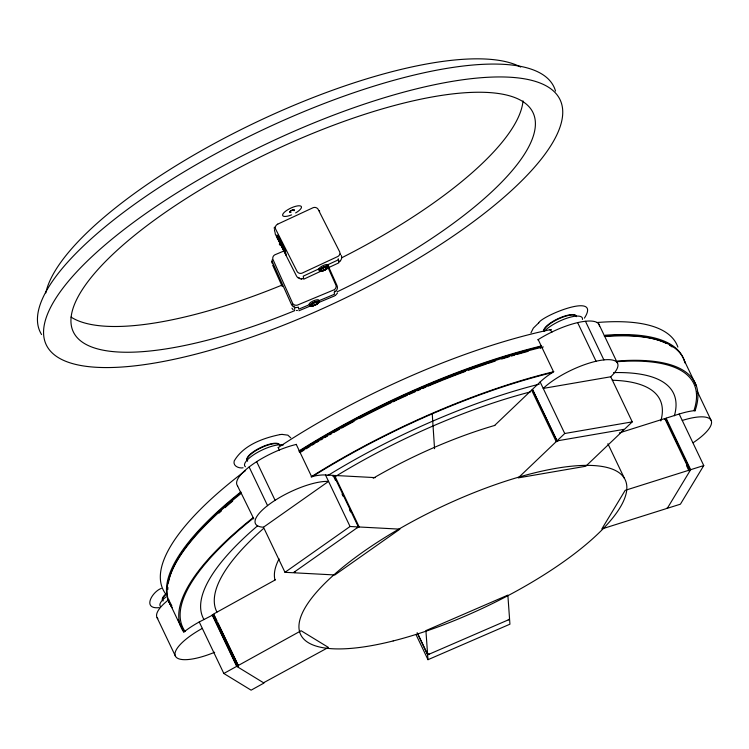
<?xml version="1.0" encoding="UTF-8"?>
<svg xmlns="http://www.w3.org/2000/svg" width="749" height="749" viewBox="0 0 749 749"><rect width="100%" height="100%" fill="white"/><g stroke="black" fill="none" stroke-linecap="round" stroke-linejoin="round"><path stroke-width="1.12" d="M274.256 228.482L274.368 227.116M530.947 332.856L533.363 328.099L538.765 322.819M337.499 293.056L335.271 295.565M584.389 318.156C601.953 291.052 541.967 315.778 538.718 322.856M664.391 419.215L664.775 418.569L689.352 470.1L688.968 470.747L686.459 465.485M695.025 410.583L691.917 410.958A44.94 13.66 -25.5 0 0 679.184 414.028L666.086 418.157L665.692 418.803L690.278 470.335L688.968 470.747M703.76 465.56L690.662 469.689L667.312 508.309L680.41 504.18L703.76 465.56L679.184 414.028M494.509 425.554L531.631 390.107L532.754 389.911L557.331 441.442L556.207 441.638L518.242 477.881L585.765 466.252L623.73 430.001L622.597 430.198L623.374 429.458M538.194 339.597L541.255 346.029L539.907 346.909L540.525 348.191L541.873 347.321L553.548 371.794L550.141 374.032A44.94 13.66 -25.5 0 0 540.151 381.971L532.408 389.368L556.984 440.899L624.497 429.261L632.25 421.865L610.744 376.775A44.94 13.66 -25.5 0 0 600.23 360.4A44.94 13.66 -25.5 0 0 543.231 388.413L610.744 376.775M556.984 440.899L564.737 433.502L632.25 421.865M557.331 441.442L558.108 440.702M168.825 599.574L166.39 601.569A44.94 13.66 -25.5 0 0 157.842 618.665M171.895 606.007L168.619 599.752M161.353 588.368C151.991 591.841 141.973 609.452 159.172 607.654M549.944 330.056L550.534 329.635L551.844 332.397M332.706 476.177L333.792 475.418L358.368 526.94L293.29 572.751L284.985 572.311L263.479 527.221A44.94 13.66 -25.5 0 1 271.091 502.991A44.94 13.66 -25.5 0 1 328.549 481.41L263.479 527.221M375.324 477.628L334.616 475.456L333.53 476.224L335.543 480.427M284.985 572.311L350.055 526.5L358.368 526.94M294.376 571.993L295.209 572.03L294.123 572.798L334.831 574.96L399.9 529.15L359.192 526.987L357.282 527.708M537.782 339.849L540.947 337.902A44.94 13.66 -25.5 0 1 599.537 326.461M178.131 619.704L183.973 631.941L186.847 629.769A44.94 13.66 -25.5 0 1 199.243 621.96L212.576 615.107L237.152 666.638L238.444 665.927L217.875 622.812M238.444 665.927L213.409 614.114L275.51 579.773M212.576 615.107L213.868 614.395L216.873 620.706M223.82 673.482L236.703 666.357L263.994 683.041L251.112 690.166L223.82 673.482L199.243 621.96M237.985 665.646L301.107 630.733L328.408 647.417L263.545 682.76M338.005 259.163L338.548 258.873M278.787 239.315L278.253 239.558L277.954 235.308L279.096 241.225L278.45 237.087M278.253 239.558L277.916 238.894L278.45 238.65M279.293 238.744L279.939 242.882L279.105 238.884L279.639 238.631M279.976 239.296L279.105 238.884M280.135 240.41L280.781 244.548L279.948 240.541L280.482 240.298M285.519 252.619L284.994 252.862L283.843 249.295L282.972 248.874L283.506 248.631L281.287 245.55L280.791 242.208L281.324 241.964M282.13 247.207L281.661 242.629M282.972 248.874L282.476 245.532L283.01 245.288M283.309 249.539L282.813 246.196L283.337 245.953M284.676 250.952L284.152 251.205L283.656 247.863L284.18 247.619M285.023 249.277L284.161 248.865L284.657 252.198M284.152 251.205L283.815 250.541L284.348 250.288M318.896 268.882L303.251 276.166L303.579 278.347A5.29 5 -8.5 0 1 296.538 276.091L275.332 234.222L275.005 232.04A5.29 5 -8.5 0 1 274.508 229.503M327.734 264.772L338.37 259.819L338.688 262A5.29 5 -8.5 0 0 341.198 255.297M303.691 279.208L325.375 269.106M327.444 268.151L338.801 262.862M417.577 633.326L427.604 654.354L428.971 653.765L429.008 654.251M427.988 659.691L427.642 654.841L509.582 619.339L509.929 624.189L427.988 659.691L415.985 634.525M284.751 250.643L274.78 254.838A4.12 3.923 -7 0 0 272.898 259.304L292.672 303.392A4.12 3.923 -7 0 0 297.325 305.124L334.11 289.788A4.12 3.923 -7 0 0 335.983 285.332L327.781 266.944M309.524 304.646L298.682 309.168L298.439 307.146A5.29 5.037 -7 0 1 291.501 304.553L272.149 261.401L272.393 263.423A5.29 5.037 -7 0 1 272.355 259.566M298.87 310.788L312.558 305.086M316.761 303.326L334.663 295.864M619.414 432.875L664.775 418.569M689.352 470.1L625.181 490.342L601.831 528.963L666.001 508.721L667.705 507.663M296.538 444.363L293.299 445.187A44.94 13.66 -25.5 0 0 236.946 484.856L237.564 485.886M279.527 450.411L278.207 447.649L278.694 447.574M280.379 434.523C263.255 437.978 243.313 445.14 234.194 461C232.705 466.093 239.025 468.602 243.116 467.797M282.045 434.401L287.878 435.16L290.762 437.856M280.304 434.532L282.13 434.392M296.258 444.438L299.328 450.87L300.733 450.561L301.351 451.844L299.946 452.162L311.612 476.626L314.992 475.905A44.94 13.66 -25.5 0 1 325.478 474.969L333.792 475.418M309.843 304.871L309.094 304.347A5.309 1.554 -24.2 0 1 313.775 300.705A5.309 1.554 -24.2 0 1 318.849 300.274L318.531 300.892L334.475 294.245L334.232 292.222A5.29 5.037 -7 0 0 337.022 285.575L329.195 268.105M253.845 518.945L240.925 492.589A283.122 86.079 -25.5 0 0 168.347 583.096M293.112 309.786L291.96 308.185M240.635 492.318L237.489 485.745M292.213 304.234L292.484 304.749M285.528 250.278L285.865 250.943L285.004 250.522M277.757 236.216L277.42 235.551L277.916 238.894M279.948 240.541L280.285 241.206M280.791 242.208L281.624 246.215M281.633 243.874L282.467 247.872M282.476 245.532L282.813 246.196M283.319 247.198L283.656 247.863M285.435 251.814L276.905 234.98L277.402 238.313L278.113 237.985L277.785 235.804M285.837 254.529L284.686 248.612M684.633 361.271L696.308 385.744M697.179 391.156L711.119 420.395A44.94 13.66 -25.5 0 1 693.171 442.706M666.086 418.157L690.662 469.689M598.863 324.148L617.288 362.788M585.475 321.312L603.9 359.951M577.657 322.66L596.082 361.299M607.888 443.726L624.441 478.424M540.151 381.971L564.737 433.502M531.631 390.107L556.207 441.638M417.109 632.755L427.642 654.841M334.616 475.456L359.192 526.987M342.059 494.097L343.061 496.203M349.586 509.872L350.588 511.979M325.478 474.969L350.055 526.5M256.682 461.721L275.108 500.351M249.145 467.02L267.58 505.659M212.117 614.835L236.703 666.357M168.665 601.016L180.34 625.49M157.103 617.7L175.528 656.339M272.608 265.034L282.279 286.605M285.191 250.391L285.931 255.156M284.348 248.724L284.994 252.862M283.169 246.402L283.815 250.541M508.225 619.929L509.554 618.852L507.859 595.118L425.909 630.611L427.604 654.354M432.239 413.841L434.551 448.688M291.576 214.888A10.374 3.268 -25.5 0 1 283.422 213.278A10.374 3.268 -25.5 0 1 298.851 205.778A10.374 3.268 -25.5 0 1 295.612 212.931M290.163 212.276A2.444 0.777 -25.6 0 1 291.951 210.207A2.444 0.777 -25.6 0 1 294.02 210.591M290.996 212.313A2.444 0.768 -25.5 0 1 290.06 211.564A2.444 0.768 -25.5 0 1 293.074 209.945A2.444 0.768 -25.5 0 1 294.011 210.684M327.669 266.26A5.309 1.676 -26.9 0 0 328.174 265.099L327.407 264.528A5.309 1.676 -26.9 0 0 319.121 268.385L318.606 269.546A5.309 1.676 -26.9 0 0 319.374 270.117M340.383 253.958A4.503 4.251 -8.5 0 1 340.523 254.501M327.313 267.749A4.082 1.292 -26.9 0 1 321.33 270.745A4.082 1.292 -26.9 0 1 322.576 267.899A4.082 1.292 -26.9 0 1 327.706 266.859M339.999 260.942A4.12 3.895 -8.5 0 1 339.672 261.354M339.278 261.71A4.12 3.895 -8.5 0 1 338.848 262.028M299.263 277.692A4.503 4.251 -8.5 0 1 298.757 277.411M301.707 279.021A4.12 3.895 -8.5 0 1 301.164 279.021M319.336 210.675A5.29 5 -8.5 0 1 319.673 211.246M280.8 245.279A10.374 3.043 -25.5 0 1 279.649 243.247M297.437 310.442A4.12 3.923 -7 0 1 296.361 310.461M294.834 310.002A4.12 3.923 -7 0 1 294.385 309.721M294.928 308.551A4.503 4.288 -7 0 1 294.404 308.316M294.151 306.294A4.503 4.288 -7 0 1 293.664 305.985M334.934 290.949A4.503 4.288 -7 0 1 334.447 291.277M41.588 334.55A284.62 86.528 -25.5 0 1 262.028 130.195A284.62 86.528 -25.5 0 1 555.515 91.097M45.811 292.943A269.64 81.978 -25.5 0 1 256.392 122.115A269.64 81.978 -25.5 0 1 520.658 67.045M523.008 100.881A254.66 77.428 -25.5 0 1 341.619 257.825M282.289 284.966A254.66 77.428 -25.5 0 1 71.043 317.08M294.582 310.723A254.66 77.428 -25.5 0 1 99.271 268.048A254.66 77.428 -25.5 0 1 493.657 92.923A254.66 77.428 -25.5 0 1 337.125 291.829M616.549 361.758A283.122 86.079 -25.5 0 1 693.967 410.518M185.162 631.519A283.122 86.079 -25.5 0 1 253.228 518.289M311.762 477.01A283.122 86.079 -25.5 0 1 552.116 372.646M165.398 593.554A284.62 86.528 -25.5 0 1 245.588 470.578M278.141 447.602A284.62 86.528 -25.5 0 1 551.301 329.448M596.869 322.538A284.62 86.528 -25.5 0 1 677.882 347.105M605.211 335.234A284.62 86.528 -25.5 0 1 684.661 362.067M171.54 606.428A284.62 86.528 -25.5 0 1 240.841 491.896M298.804 451.095A284.62 86.528 -25.5 0 1 541.564 345.907M167.832 589.491A283.122 86.079 -25.5 0 1 167.879 587.413M299.469 451.254A283.122 86.079 -25.5 0 1 540.956 346.618M604.265 336.001A283.122 86.079 -25.5 0 1 666.526 343.529M669.475 345.177A283.122 86.079 -25.5 0 1 672.162 346.965M218.989 513.102A283.122 86.079 -25.5 0 1 221.526 510.79M224.99 507.691A283.122 86.079 -25.5 0 1 232.658 501.109M302.053 451.301A283.122 86.079 -25.5 0 1 304.038 450.065M306.023 448.838A283.122 86.079 -25.5 0 1 310.03 446.385M312.043 445.159A283.122 86.079 -25.5 0 1 314.936 443.417M316.874 442.266A283.122 86.079 -25.5 0 1 318.812 441.105M320.769 439.953A283.122 86.079 -25.5 0 1 322.735 438.802M324.701 437.65A283.122 86.079 -25.5 0 1 327.669 435.937M329.654 434.804A283.122 86.079 -25.5 0 1 331.648 433.662M333.642 432.529A283.122 86.079 -25.5 0 1 339.672 429.158M341.703 428.035A283.122 86.079 -25.5 0 1 353.959 421.397M359.876 418.288A283.122 86.079 -25.5 0 1 390.978 402.793M393.01 401.829A283.122 86.079 -25.5 0 1 397.073 399.929M398.094 399.451A283.122 86.079 -25.5 0 1 407.269 395.247M409.31 394.33A283.122 86.079 -25.5 0 1 415.452 391.605M417.493 390.706A283.122 86.079 -25.5 0 1 420.563 389.368M422.708 388.45A283.122 86.079 -25.5 0 1 425.928 387.074M428.072 386.166A283.122 86.079 -25.5 0 1 442.013 380.417M443.09 379.986A283.122 86.079 -25.5 0 1 465.485 371.373M468.659 370.212A283.122 86.079 -25.5 0 1 486.541 363.948M487.58 363.593A283.122 86.079 -25.5 0 1 495.211 361.084M501.708 359.014A283.122 86.079 -25.5 0 1 509.217 356.711M511.464 356.037A283.122 86.079 -25.5 0 1 514.816 355.054M517.044 354.408A283.122 86.079 -25.5 0 1 528.054 351.356M605.819 336.526A284.62 86.528 -25.5 0 1 685.269 363.349M172.158 607.72A284.62 86.528 -25.5 0 1 241.45 493.179M299.413 452.387A284.62 86.528 -25.5 0 1 543.306 346.927M617.494 360.999A284.62 86.528 -25.5 0 1 694.95 411.079M183.823 632.193A284.62 86.528 -25.5 0 1 253.125 517.653M311.088 476.86A284.62 86.528 -25.5 0 1 553.848 371.673M613.581 372.609A260.652 79.244 -25.5 0 1 674.381 415.779M204 619.582A260.652 79.244 -25.5 0 1 257.628 525.77M327.95 475.456A260.652 79.244 -25.5 0 1 539.233 384.162M612.261 380.249A245.672 74.694 -25.5 0 1 660.815 420.947M216.938 612.073A245.672 74.694 -25.5 0 1 263.339 528.654M335.964 476.158A245.672 74.694 -25.5 0 1 530.432 391.905M274.967 579.923A179.76 54.649 -25.5 0 1 279.077 558.894M373.208 478.227A179.76 54.649 -25.5 0 1 494.855 425.404M682.255 420.47A44.94 13.66 -25.5 0 1 711.119 420.395M214.673 652.257A44.94 13.66 -25.5 0 1 175.463 656.208A44.94 13.66 -25.5 0 1 202.314 628.392M160.511 606.484A22.461 6.825 -25.5 0 1 166.006 596.944M162.879 600.586A17.967 5.458 -25.5 0 1 165.988 593.854M163.057 600.97A17.967 5.458 -25.5 0 1 166.166 594.238M544.186 331.404A22.461 6.825 -25.5 0 1 568.014 317.838A22.461 6.825 -25.5 0 1 582.422 319.477M543.774 331.358A17.967 5.458 -25.5 0 1 558.866 318.297A17.967 5.458 -25.5 0 1 576.43 316.649M543.858 331.264A17.967 5.458 -25.5 0 1 559.044 318.681A17.967 5.458 -25.5 0 1 576.505 316.555M245.438 466.758A22.461 6.825 -25.5 0 1 257.15 452.621A22.461 6.825 -25.5 0 1 283.159 445.065M247.666 460.878A17.967 5.458 -25.5 0 1 260.025 447.855A17.967 5.458 -25.5 0 1 279.546 445.075M247.46 460.935A17.967 5.458 -25.5 0 1 260.914 447.893A17.967 5.458 -25.5 0 1 279.733 445.458M277.72 224.138L277.224 224.41A4.12 3.895 -8.5 0 0 275.538 228.913L297.203 271.69A4.12 3.895 -8.5 0 0 301.931 273.207L338.014 256.411A4.12 3.895 -8.5 0 0 339.7 251.907L318.035 209.13A4.12 3.895 -8.5 0 0 313.307 207.613L277.72 224.138M278.797 236.974L278.263 237.218L278.6 237.882L279.134 237.639L278.797 236.974M321.855 271.185A5.309 1.676 -26.9 0 0 328.811 266.344A5.309 1.676 -26.9 0 0 321.405 268.179A5.309 1.676 -26.9 0 0 321.855 271.185M322.519 270.913A4.082 1.292 -26.9 0 0 327.875 267.187A4.082 1.292 -26.9 0 0 322.173 268.601A4.082 1.292 -26.9 0 0 322.519 270.913M322.435 271.016A4.288 1.348 -26.9 0 0 328.062 267.103A4.288 1.348 -26.9 0 0 322.079 268.591A4.288 1.348 -26.9 0 0 322.435 271.016M322.267 270.689A4.288 1.348 -26.9 0 0 327.893 266.766A4.288 1.348 -26.9 0 0 321.911 268.254A4.288 1.348 -26.9 0 0 322.267 270.689M312.277 306.004A5.309 1.554 -24.2 0 0 319.42 301.557A5.309 1.554 -24.2 0 0 311.94 303.223A5.309 1.554 -24.2 0 0 312.277 306.004M312.801 305.452A4.082 1.198 -24.2 0 0 318.297 302.025A4.082 1.198 -24.2 0 0 312.539 303.308A4.082 1.198 -24.2 0 0 312.801 305.452M312.951 305.789A4.082 1.198 -24.2 0 0 318.456 302.371A4.082 1.198 -24.2 0 0 312.689 303.654A4.082 1.198 -24.2 0 0 312.951 305.789M312.867 305.882A4.288 1.255 -24.2 0 0 318.643 302.296A4.288 1.255 -24.2 0 0 312.586 303.635A4.288 1.255 -24.2 0 0 312.867 305.882M312.707 305.536A4.288 1.255 -24.2 0 0 318.484 301.95A4.288 1.255 -24.2 0 0 312.436 303.289A4.288 1.255 -24.2 0 0 312.707 305.536M194.487 354.492A284.62 86.528 -25.5 0 0 561.656 103.98A284.62 86.528 -25.5 0 0 153.358 208.278A284.62 86.528 -25.5 0 0 194.487 354.492M393.178 640.938A179.76 54.649 -25.5 0 0 626.267 482.833A179.76 54.649 -25.5 0 0 369.266 547.65A179.76 54.649 -25.5 0 0 393.178 640.938"/></g></svg>
